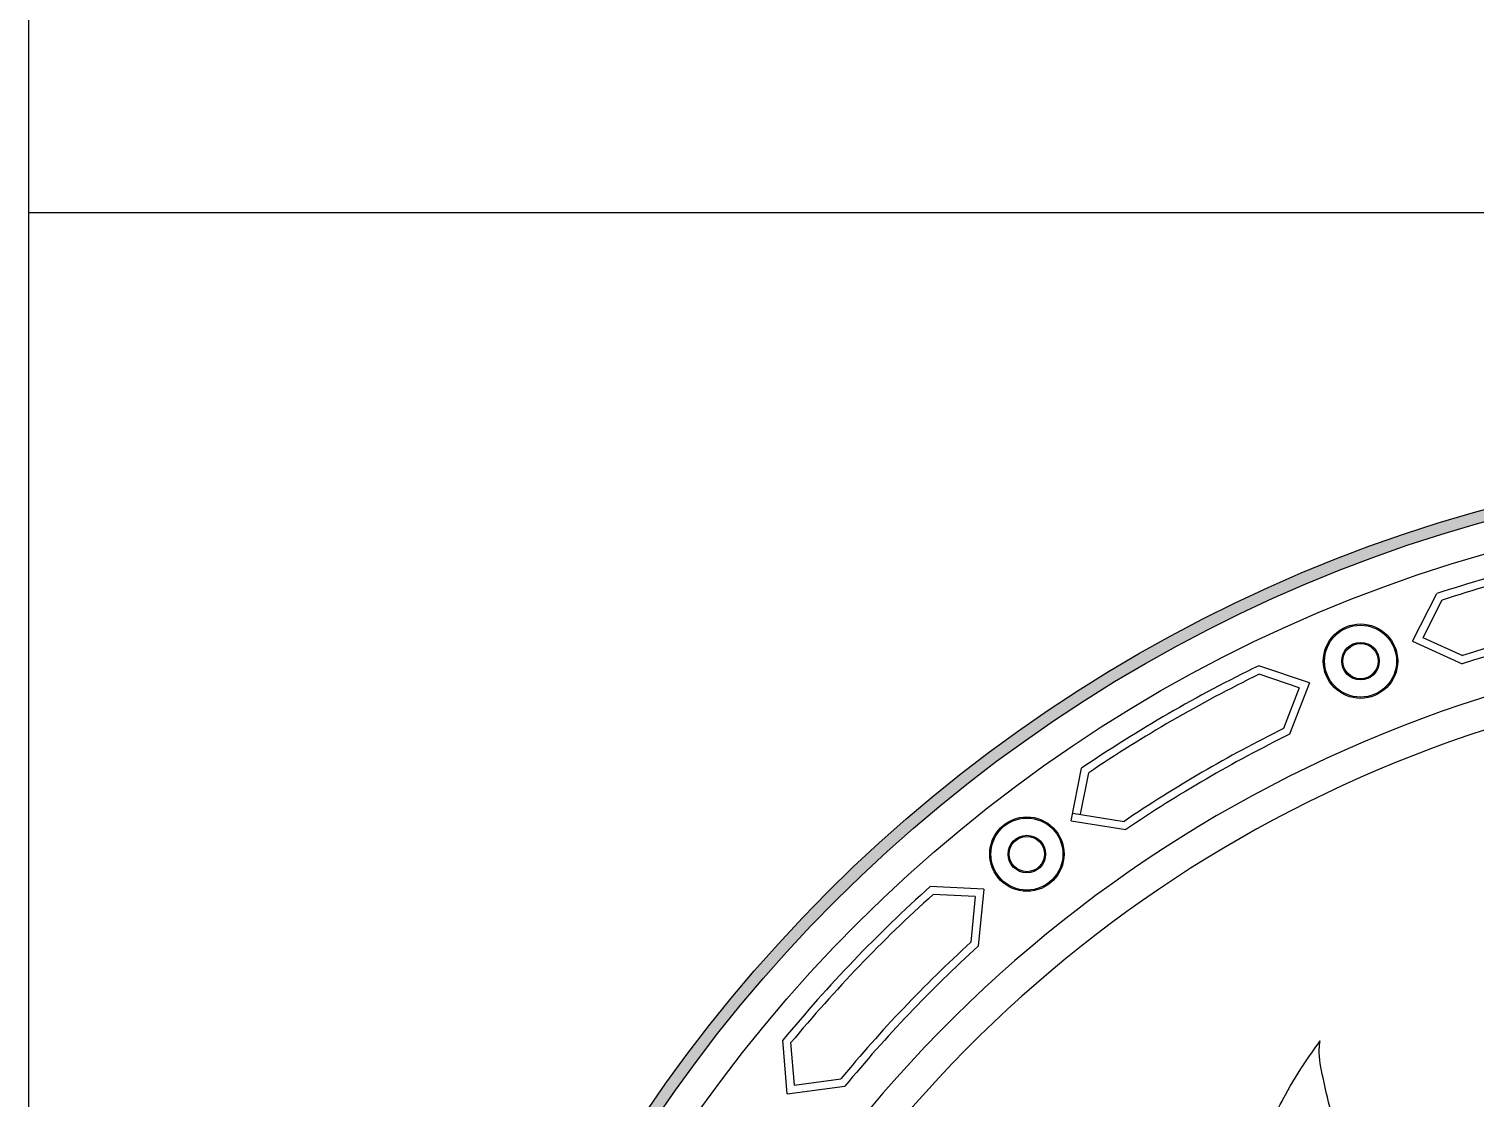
# Model space of a CAD drawing. Header units: millimetres. Extents: x -244126 to 368105, y -173968 to 259060.
# Drawn here: x -170496 to -169792, y 76064 to 76585 of the extents above; entities that cross this region are included whole.
import ezdxf
from ezdxf.enums import TextEntityAlignment as Align

# ---------------------------------------------------------------- set-up
doc = ezdxf.new("R2010")
doc.units = ezdxf.units.MM
doc.header["$MEASUREMENT"] = 0
for name, color, linetype in [('A00-TITLEBLOCK+XREF', 7, 'Continuous'), ('HEADtext', 7, 'Continuous'), ('LOGO', 7, 'Continuous'), ('TTB_A1$0$A00-TITLEBLOCK  XREF', 7, 'Continuous')]:
    doc.layers.add(name, color=color, linetype=linetype)
doc.styles.add('Cordia2', font='cordia.shx', dxfattribs={"height": 0.2})

# ---------------------------------------------------------------- blocks, each defined once
blk = doc.blocks.new('LOGO-DPT')
at = {"layer": 'LOGO'}
h = blk.add_hatch(color=256, dxfattribs=at)
edge = h.paths.add_edge_path(flags=17)
edge.add_arc((-0.0088, 1.9995), 1.9837, 0, 360)
edge = h.paths.add_edge_path()
edge.add_arc((-0.0088, 1.9995), 1.9995, 0, 360)
for p, q in [((-0.638, 3.7502), (-0.6052, 3.8142)), ((-0.6237, 3.7552), (-0.5979, 3.8056)), ((-0.638, 3.7502), (-0.5713, 3.7198)), ((-0.6287, 3.7454), (-0.6285, 3.7458)), ((-0.6238, 3.7552), (-0.5707, 3.7311)), ((-0.7761, 3.6942), (-0.8441, 3.7174)), ((-0.7898, 3.6878), (-0.8434, 3.706)), ((-0.7898, 3.6879), (-0.8111, 3.633)), ((-0.7761, 3.6942), (-0.8027, 3.6254)), ((-0.7795, 3.6842), (-0.7799, 3.6844)), ((-1.0955, 3.5094), (-1.0817, 3.5799)), ((-1.0831, 3.518), (-1.0722, 3.5737)), ((-1.0939, 3.5197), (-1.0247, 3.5085)), ((-1.0955, 3.5094), (-1.0223, 3.4975)), ((-1.0852, 3.5073), (-1.0852, 3.5077)), ((-1.2129, 3.4176), (-1.2846, 3.4212)), ((-1.2129, 3.4176), (-1.2203, 3.3412)), ((-1.2244, 3.4076), (-1.2808, 3.4105)), ((-1.2244, 3.4077), (-1.2303, 3.3462)), ((-1.2134, 3.4071), (-1.2139, 3.4071)), ((-1.4764, 3.1427), (-1.4824, 3.215)), ((-1.4668, 3.1546), (-1.4716, 3.2116)), ((-1.4671, 3.1546), (-1.4047, 3.1629)), ((-1.4764, 3.1427), (-1.3992, 3.1531))]:
    blk.add_line(p, q, dxfattribs=at)
for centre, radius in [((-0.0088, 1.9995), 1.9995), ((-0.0088, 1.9995), 1.9837), ((-0.0088, 1.9995), 1.9417), ((-0.7076, 3.7235), 0.0499), ((-0.7076, 3.7235), 0.0483), ((-0.7076, 3.7235), 0.0252), ((-0.7076, 3.7235), 0.0236), ((-1.1551, 3.4646), 0.0499), ((-1.1551, 3.4646), 0.0483), ((-1.1551, 3.4646), 0.0252), ((-1.1551, 3.4646), 0.0236)]:
    blk.add_circle(centre, radius, dxfattribs=at)
for centre, radius, start, end in [((-0.0088, 1.9995), 1.9102, 99.9153, 108.1949), ((-0.0088, 1.9995), 1.8997, 100.0454, 108.0648), ((-0.0088, 2.01), 1.8104, 100.1894, 108.082), ((-0.0088, 2.01), 1.7999, 100.0606, 108.212), ((-0.0088, 1.9889), 1.7684, 91.2763, 149.3247), ((-0.0088, 1.9889), 1.7264, 92.2361, 147.5523), ((-0.0088, 1.9995), 1.9102, 115.9325, 124.1705), ((-0.0088, 1.9995), 1.8997, 116.0628, 124.0404), ((-0.0088, 2.01), 1.8104, 116.3048, 124.1362), ((-0.0088, 2.01), 1.7999, 116.1749, 124.2689), ((-0.0088, 1.9995), 1.9102, 131.9041, 140.4837), ((-0.0088, 1.9995), 1.8997, 132.0345, 140.355), ((-0.0088, 2.01), 1.8104, 132.4333, 140.4464), ((-0.0088, 2.01), 1.7999, 132.305, 140.5773)]:
    blk.add_arc(centre, radius, start, end, dxfattribs=at)
for points, knots in [([(-0.8214, 3.1166), (-0.8182, 3.1229), (-0.8067, 3.1452), (-0.7874, 3.1782), (-0.7693, 3.2034), (-0.7617, 3.214)], [0.5512948, 0.5512948, 0.5512948, 0.5512948, 0.5915913, 0.6944816, 0.7689931, 0.7689931, 0.7689931, 0.7689931]), ([(-0.7434, 3.1074), (-0.744, 3.1091), (-0.7502, 3.1276), (-0.7564, 3.1595), (-0.7645, 3.1936), (-0.7622, 3.2101), (-0.7617, 3.214)], [0.5221284, 0.5221284, 0.5221284, 0.5221284, 0.5327719, 0.6345615, 0.7075574, 0.7293976, 0.7293976, 0.7293976, 0.7293976])]:
    blk.add_open_spline(points, degree=3, knots=knots, dxfattribs=at)
blk = doc.blocks.new('Titleblock-Andaman2')
at = {"layer": 'TTB_A1$0$A00-TITLEBLOCK  XREF', "color": 40, "ltscale": 0.01}
for points in [[(72.9521, 58.4075), (83.2018, 58.4075), (83.2018, 1.0075), (72.9521, 1.0075)], [(72.9521, 33.7253), (83.2018, 33.7253), (83.2018, 1.0075), (72.9521, 1.0075)]]:
    blk.add_lwpolyline(points, close=True, dxfattribs=at)
at = {"layer": 'A00-TITLEBLOCK+XREF', "color": 4, "xscale": 0.7262243188078131, "yscale": 0.7262243188078131, "zscale": 0.7262243188078131}
blk.add_blockref('LOGO-DPT', (74.763, 30.5841), dxfattribs=at)
at = {"layer": 'HEADtext', "color": 3, "style": 'Cordia2'}
for tag, p in [('P-NAME1', (78.0769, 26.2172)), ('P-NAME2', (78.0769, 25.6172)), ('TITLE1', (78.0769, 16.3834)), ('TITLE2', (78.0769, 15.7834)), ('DRAW-NAME1', (79.3446, 14.9345)), ('DRAW-NAME2', (79.3446, 14.3345))]:
    blk.add_attdef(tag, text='', height=0.2, dxfattribs=at).set_placement(p, align=Align.CENTER)
for tag, p in [('SCALE-A1', (75.8407, 2.5505)), ('SCALE-A3', (75.8407, 2.1827)), ('DATE', (75.3241, 1.33)), ('DWG.NO', (80.3302, 1.33))]:
    blk.add_attdef(tag, p, '', height=0.2, dxfattribs=at)

msp = doc.modelspace()

# ---------------------------------------------------------------- block references
at = {"color": 1, "xscale": 500, "yscale": 500, "zscale": 500}
msp.add_blockref('Titleblock-Andaman2', (-206972.21907, 59632.99742), dxfattribs=at)

doc.saveas('drawing.dxf')
